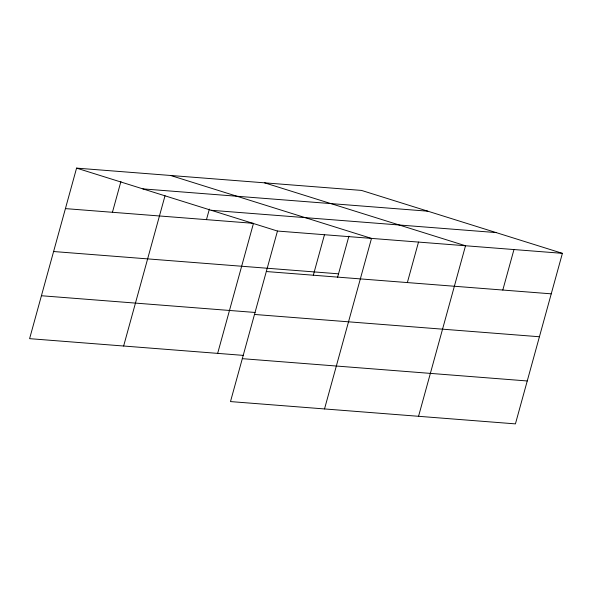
<?xml version="1.0" encoding="UTF-8"?>
<svg xmlns="http://www.w3.org/2000/svg" width="592" height="592" viewBox="0 0 592 592"><rect width="100%" height="100%" fill="white"/><g stroke="black" fill="none" stroke-linecap="round" stroke-linejoin="round"><path stroke-width="0.89" d="M562.4 253.339L277.463 231.043L230.488 401.583L515.425 423.879L562.4 253.339L361.512 190.417L76.575 168.121L29.6 338.661L243.245 355.378M112.436 212.291L120.923 181.485M123.632 346.017L165.027 195.723M206.467 219.647L209.376 209.087M217.656 353.372L253.48 223.325L65.423 208.613M313.323 275.213L324.475 234.721M337.558 277.359L348.91 236.164M324.52 408.939L371.495 238.406L170.6 175.476M407.355 282.576L418.507 242.084M418.551 416.302L465.519 245.761L264.631 182.839M502.808 290.043L513.96 249.55M142.864 188.885L427.801 211.181M211.174 210.278L496.103 232.575M53.598 251.526L338.535 273.822M266.311 271.536L551.248 293.832M41.418 295.741L255.071 312.458M254.493 314.456L539.423 336.752M242.313 358.671L527.25 380.967M76.575 168.121L277.463 231.043"/></g></svg>
